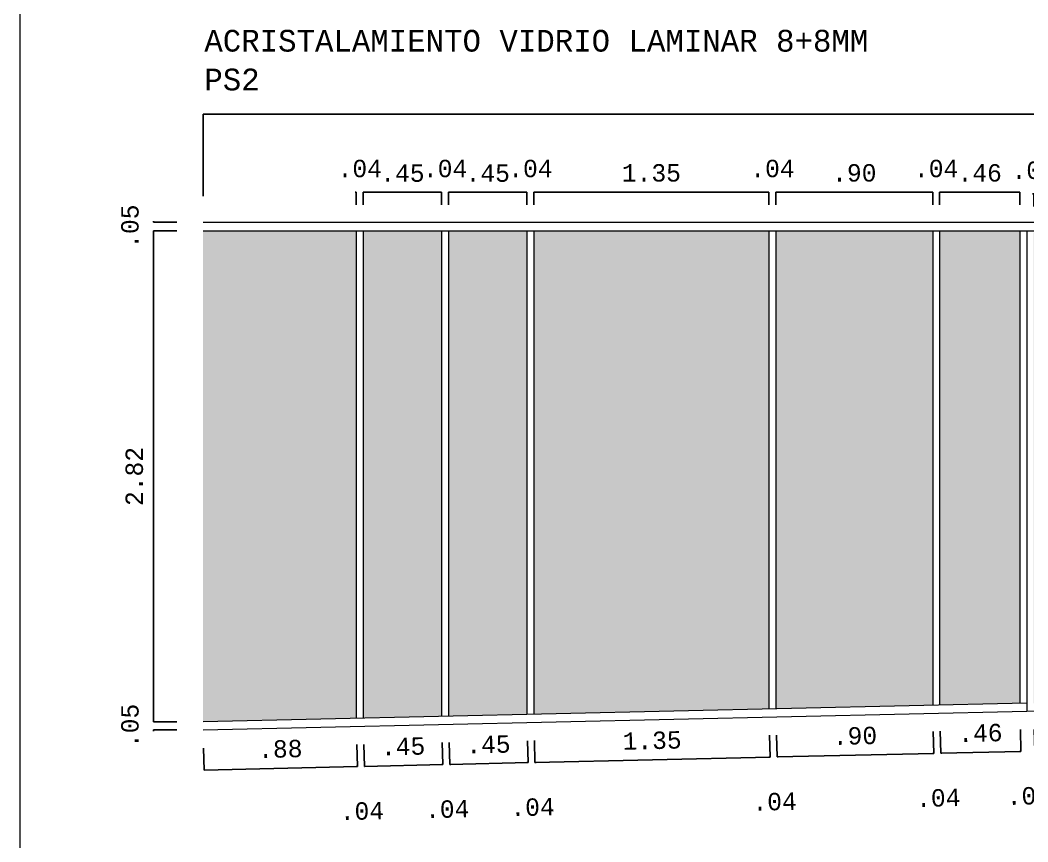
# Model space of a CAD drawing. Header units: millimetres. Extents: x 3472 to 4311, y 0 to 1645.
# Drawn here: x 3803.37 to 3809.15, y 1197.67 to 1202.39 of the extents above; entities that cross this region are included whole.
import ezdxf

# ---------------------------------------------------------------- set-up
doc = ezdxf.new("R2010")
doc.units = ezdxf.units.MM
doc.header["$LTSCALE"] = 0.1
doc.header["$PDMODE"] = 35
doc.linetypes.add('CONTINUA', pattern=[0])
doc.layers.get('0').update_dxf_attribs({"lineweight": 9})
doc.layers.get('DEFPOINTS').update_dxf_attribs({"lineweight": 9})
doc.layers.add('A_cotas', color=7, linetype='Continuous', lineweight=9)
doc.layers.add('Leyenda', color=7, linetype='Continuous', lineweight=9)
doc.layers.add('COTAS-EXT', color=7, linetype='CONTINUA', lineweight=9, true_color=0x2e2e2e)
doc.layers.add('GRIS CARPINTERIAS', color=7, linetype='CONTINUA', lineweight=9, true_color=0x2e2e2e)
doc.styles.add('FUTURA', font='LUCON.TTF')
doc.styles.get("Standard").update_dxf_attribs({"font": 'LUCON.TTF'})
doc.dimstyles.new('ESCALA-100-INT', dxfattribs={"dimtxt": 0.15, "dimasz": 0.012, "dimexe": 0, "dimexo": 0, "dimgap": 0.05, "dimtad": 1, "dimzin": 4, "dimdsep": 46, "dimtxsty": 'Standard', "dimblk1": '1', "dimblk2": '1', "dimsah": 1, "dimcen": 0, "dimse1": 1, "dimse2": 1, "dimclrd": 256, "dimclrt": 7, "dimadec": 0, "dimazin": 0, "dimtfac": 1, "dimtofl": 0, "dimtmove": 2, "dimatfit": 3, "dimldrblk": '1', "dimfxl": 1, "dimtolj": 1, "dimtzin": 0, "dimarcsym": 0})

# ---------------------------------------------------------------- blocks, each defined once
blk = doc.blocks.new('*D117')
at = {"layer": 'COTAS-EXT', "lineweight": -2}
for p, q in [((3805.2961, 1201.3969), (3805.2891, 1201.3969)), ((3805.2961, 1201.3242), (3805.2961, 1201.3969)), ((3805.3361, 1201.3242), (3805.3361, 1201.3969)), ((3805.3361, 1201.3969), (3805.3431, 1201.3969))]:
    blk.add_line(p, q, dxfattribs=at)
at = {"layer": 'DEFPOINTS', "color": 0}
for p in [(3805.3361, 1201.3969), (3805.2961, 1201.1742), (3805.3361, 1201.1742)]:
    blk.add_point(p, dxfattribs=at)
at = {"layer": 'COTAS-EXT', "color": 250, "insert": (3805.3161, 1201.5324), "char_height": 0.1, "attachment_point": 5}
blk.add_mtext('\\A1;.04', dxfattribs=at)
blk = doc.blocks.new('1')
at = {"layer": 'A_cotas'}
blk.add_line((0, 0), (-0.01, 0), dxfattribs=at)
at = {"layer": 'A_cotas', "linetype": 'Continuous', "const_width": 2.44}
blk.add_lwpolyline([(0, -6.11), (0, 6.11)], dxfattribs=at)
blk = doc.blocks.new('_NONE')
at = {"color": 0, "linetype": 'ByBlock'}
blk.add_circle((0, 0), 0.25, dxfattribs=at)
blk = doc.blocks.new('*D118')
at = {"layer": 'COTAS-EXT', "lineweight": -2}
for p, q in [((3805.3361, 1201.3242), (3805.3361, 1201.3969)), ((3805.3361, 1201.3969), (3805.7861, 1201.3969)), ((3805.7861, 1201.3242), (3805.7861, 1201.3969))]:
    blk.add_line(p, q, dxfattribs=at)
at = {"layer": 'DEFPOINTS', "color": 0}
for p in [(3805.7861, 1201.3969), (3805.3361, 1201.1742), (3805.7861, 1201.1742)]:
    blk.add_point(p, dxfattribs=at)
at = {"layer": 'COTAS-EXT', "color": 250, "insert": (3805.5611, 1201.506), "char_height": 0.1, "attachment_point": 5}
blk.add_mtext('\\A1;.45', dxfattribs=at)
blk = doc.blocks.new('*D119')
at = {"layer": 'COTAS-EXT', "lineweight": -2}
for p, q in [((3805.7861, 1201.3969), (3805.7791, 1201.3969)), ((3805.7861, 1201.3242), (3805.7861, 1201.3969)), ((3805.8261, 1201.3242), (3805.8261, 1201.3969)), ((3805.8261, 1201.3969), (3805.8331, 1201.3969))]:
    blk.add_line(p, q, dxfattribs=at)
at = {"layer": 'DEFPOINTS', "color": 0}
for p in [(3805.8261, 1201.3969), (3805.7861, 1201.1742), (3805.8261, 1201.1742)]:
    blk.add_point(p, dxfattribs=at)
at = {"layer": 'COTAS-EXT', "color": 250, "insert": (3805.8061, 1201.5324), "char_height": 0.1, "attachment_point": 5}
blk.add_mtext('\\A1;.04', dxfattribs=at)
blk = doc.blocks.new('*D120')
at = {"layer": 'COTAS-EXT', "lineweight": -2}
for p, q in [((3805.8261, 1201.3242), (3805.8261, 1201.3969)), ((3805.8261, 1201.3969), (3806.2761, 1201.3969)), ((3806.2761, 1201.3242), (3806.2761, 1201.3969))]:
    blk.add_line(p, q, dxfattribs=at)
at = {"layer": 'DEFPOINTS', "color": 0}
for p in [(3806.2761, 1201.3969), (3805.8261, 1201.1742), (3806.2761, 1201.1742)]:
    blk.add_point(p, dxfattribs=at)
at = {"layer": 'COTAS-EXT', "color": 250, "insert": (3806.0511, 1201.506), "char_height": 0.1, "attachment_point": 5}
blk.add_mtext('\\A1;.45', dxfattribs=at)
blk = doc.blocks.new('*D121')
at = {"layer": 'COTAS-EXT', "lineweight": -2}
for p, q in [((3806.2761, 1201.3969), (3806.2691, 1201.3969)), ((3806.2761, 1201.3242), (3806.2761, 1201.3969)), ((3806.3161, 1201.3242), (3806.3161, 1201.3969)), ((3806.3161, 1201.3969), (3806.3231, 1201.3969))]:
    blk.add_line(p, q, dxfattribs=at)
at = {"layer": 'DEFPOINTS', "color": 0}
for p in [(3806.3161, 1201.3969), (3806.2761, 1201.1742), (3806.3161, 1201.1742)]:
    blk.add_point(p, dxfattribs=at)
at = {"layer": 'COTAS-EXT', "color": 250, "insert": (3806.2961, 1201.5324), "char_height": 0.1, "attachment_point": 5}
blk.add_mtext('\\A1;.04', dxfattribs=at)
blk = doc.blocks.new('*D122')
at = {"layer": 'COTAS-EXT', "lineweight": -2}
for p, q in [((3806.3161, 1201.3242), (3806.3161, 1201.3969)), ((3806.3161, 1201.3969), (3807.6661, 1201.3969)), ((3807.6661, 1201.3242), (3807.6661, 1201.3969))]:
    blk.add_line(p, q, dxfattribs=at)
at = {"layer": 'DEFPOINTS', "color": 0}
for p in [(3807.6661, 1201.3969), (3806.3161, 1201.1742), (3807.6661, 1201.1742)]:
    blk.add_point(p, dxfattribs=at)
at = {"layer": 'COTAS-EXT', "color": 250, "insert": (3806.9911, 1201.5074), "char_height": 0.1, "attachment_point": 5}
blk.add_mtext('\\A1;1.35', dxfattribs=at)
blk = doc.blocks.new('*D123')
at = {"layer": 'COTAS-EXT', "lineweight": -2}
for p, q in [((3807.6661, 1201.3969), (3807.6591, 1201.3969)), ((3807.6661, 1201.3242), (3807.6661, 1201.3969)), ((3807.7061, 1201.3242), (3807.7061, 1201.3969)), ((3807.7061, 1201.3969), (3807.7131, 1201.3969))]:
    blk.add_line(p, q, dxfattribs=at)
at = {"layer": 'DEFPOINTS', "color": 0}
for p in [(3807.7061, 1201.3969), (3807.6661, 1201.1742), (3807.7061, 1201.1742)]:
    blk.add_point(p, dxfattribs=at)
at = {"layer": 'COTAS-EXT', "color": 250, "insert": (3807.6861, 1201.5324), "char_height": 0.1, "attachment_point": 5}
blk.add_mtext('\\A1;.04', dxfattribs=at)
blk = doc.blocks.new('*D124')
at = {"layer": 'COTAS-EXT', "lineweight": -2}
for p, q in [((3807.7061, 1201.3242), (3807.7061, 1201.3969)), ((3807.7061, 1201.3969), (3808.6061, 1201.3969)), ((3808.6061, 1201.3242), (3808.6061, 1201.3969))]:
    blk.add_line(p, q, dxfattribs=at)
at = {"layer": 'DEFPOINTS', "color": 0}
for p in [(3808.6061, 1201.3969), (3807.7061, 1201.1742), (3808.6061, 1201.1742)]:
    blk.add_point(p, dxfattribs=at)
at = {"layer": 'COTAS-EXT', "color": 250, "insert": (3808.1561, 1201.5074), "char_height": 0.1, "attachment_point": 5}
blk.add_mtext('\\A1;.90', dxfattribs=at)
blk = doc.blocks.new('*D125')
at = {"layer": 'COTAS-EXT', "lineweight": -2}
for p, q in [((3808.6061, 1201.3969), (3808.5991, 1201.3969)), ((3808.6061, 1201.3242), (3808.6061, 1201.3969)), ((3808.6461, 1201.3242), (3808.6461, 1201.3969)), ((3808.6461, 1201.3969), (3808.6531, 1201.3969))]:
    blk.add_line(p, q, dxfattribs=at)
at = {"layer": 'DEFPOINTS', "color": 0}
for p in [(3808.6461, 1201.3969), (3808.6061, 1201.1742), (3808.6461, 1201.1742)]:
    blk.add_point(p, dxfattribs=at)
at = {"layer": 'COTAS-EXT', "color": 250, "insert": (3808.6261, 1201.5324), "char_height": 0.1, "attachment_point": 5}
blk.add_mtext('\\A1;.04', dxfattribs=at)
blk = doc.blocks.new('*D126')
at = {"layer": 'COTAS-EXT', "lineweight": -2}
for p, q in [((3808.6461, 1201.3242), (3808.6461, 1201.3969)), ((3808.6461, 1201.3969), (3809.1063, 1201.3969)), ((3809.1063, 1201.3242), (3809.1063, 1201.3969))]:
    blk.add_line(p, q, dxfattribs=at)
at = {"layer": 'DEFPOINTS', "color": 0}
for p in [(3809.1063, 1201.3969), (3808.6461, 1201.1742), (3809.1063, 1201.1742)]:
    blk.add_point(p, dxfattribs=at)
at = {"layer": 'COTAS-EXT', "color": 250, "insert": (3808.8762, 1201.5074), "char_height": 0.1, "attachment_point": 5}
blk.add_mtext('\\A1;.46', dxfattribs=at)
blk = doc.blocks.new('*D127')
at = {"layer": 'COTAS-EXT', "lineweight": -2}
for p, q in [((3809.1863, 1201.3869), (3809.1793, 1201.3869)), ((3809.1863, 1201.3142), (3809.1863, 1201.3869)), ((3809.1863, 1201.3142), (3809.1863, 1201.3869)), ((3809.1863, 1201.3869), (3809.1933, 1201.3869))]:
    blk.add_line(p, q, dxfattribs=at)
at = {"layer": 'DEFPOINTS', "color": 0}
for p in [(3809.1863, 1201.3869), (3809.1863, 1201.1642), (3809.1863, 1201.1642)]:
    blk.add_point(p, dxfattribs=at)
at = {"layer": 'COTAS-EXT', "color": 250, "insert": (3809.1863, 1201.5224), "char_height": 0.1, "attachment_point": 5}
blk.add_mtext('\\A1;.00', dxfattribs=at)
blk = doc.blocks.new('*D162')
at = {"layer": 'COTAS-EXT', "lineweight": -2}
for p, q in [((3804.4161, 1201.3742), (3804.4161, 1201.8458)), ((3804.4161, 1201.8458), (3822.8481, 1201.8458)), ((3822.8481, 1201.3742), (3822.8481, 1201.8458))]:
    blk.add_line(p, q, dxfattribs=at)
at = {"layer": 'DEFPOINTS', "color": 0}
for p in [(3822.8481, 1201.8458), (3804.4161, 1201.2242), (3822.8481, 1201.2242)]:
    blk.add_point(p, dxfattribs=at)
at = {"layer": 'COTAS-EXT', "color": 250, "insert": (3813.6321, 1201.717), "char_height": 0.1, "attachment_point": 5}
blk.add_mtext('\\A1;18.43', dxfattribs=at)
blk = doc.blocks.new('*D166')
at = {"layer": 'COTAS-EXT', "lineweight": -2}
for p, q in [((3804.1323, 1201.2242), (3804.1323, 1201.2312)), ((3804.2661, 1201.2242), (3804.1323, 1201.2242)), ((3804.2661, 1201.1742), (3804.1323, 1201.1742)), ((3804.1323, 1201.1742), (3804.1323, 1201.1672))]:
    blk.add_line(p, q, dxfattribs=at)
at = {"layer": 'DEFPOINTS', "color": 0}
for p in [(3804.4161, 1201.2242), (3804.1323, 1201.1742), (3804.4161, 1201.1742)]:
    blk.add_point(p, dxfattribs=at)
at = {"layer": 'COTAS-EXT', "color": 250, "insert": (3803.9968, 1201.1992), "char_height": 0.1, "attachment_point": 5, "rotation": 90}
blk.add_mtext('\\A1;.05', dxfattribs=at)
blk = doc.blocks.new('*D167')
at = {"layer": 'COTAS-EXT', "lineweight": -2}
for p, q in [((3804.2661, 1201.1742), (3804.1323, 1201.1742)), ((3804.1323, 1201.1742), (3804.1323, 1198.3542)), ((3804.2661, 1198.3542), (3804.1323, 1198.3542))]:
    blk.add_line(p, q, dxfattribs=at)
at = {"layer": 'DEFPOINTS', "color": 0}
for p in [(3804.4161, 1201.1742), (3804.1323, 1198.3542), (3804.4161, 1198.3542)]:
    blk.add_point(p, dxfattribs=at)
at = {"layer": 'COTAS-EXT', "color": 250, "insert": (3804.0218, 1199.7642), "char_height": 0.1, "attachment_point": 5, "rotation": 90}
blk.add_mtext('\\A1;2.82', dxfattribs=at)
blk = doc.blocks.new('*D168')
at = {"layer": 'COTAS-EXT', "lineweight": -2}
for p, q in [((3804.1323, 1198.3542), (3804.1323, 1198.3612)), ((3804.2661, 1198.3542), (3804.1323, 1198.3542)), ((3804.2661, 1198.3086), (3804.1323, 1198.3086)), ((3804.1323, 1198.3086), (3804.1323, 1198.3016))]:
    blk.add_line(p, q, dxfattribs=at)
at = {"layer": 'DEFPOINTS', "color": 0}
for p in [(3804.4161, 1198.3542), (3804.1323, 1198.3086), (3804.4161, 1198.3086)]:
    blk.add_point(p, dxfattribs=at)
at = {"layer": 'COTAS-EXT', "color": 250, "insert": (3803.9968, 1198.3314), "char_height": 0.1, "attachment_point": 5, "rotation": 90}
blk.add_mtext('\\A1;.05', dxfattribs=at)
blk = doc.blocks.new('*D169')
at = {"layer": 'COTAS-EXT', "lineweight": -2}
for p, q in [((3804.4195, 1198.2042), (3804.4224, 1198.0782)), ((3805.2995, 1198.2243), (3805.3024, 1198.0983)), ((3804.4224, 1198.0782), (3805.3024, 1198.0983))]:
    blk.add_line(p, q, dxfattribs=at)
at = {"layer": 'DEFPOINTS', "color": 0}
for p in [(3804.4161, 1198.3542), (3805.2961, 1198.3742), (3805.3024, 1198.0983)]:
    blk.add_point(p, dxfattribs=at)
at = {"layer": 'COTAS-EXT', "color": 250, "insert": (3804.8599, 1198.1988), "char_height": 0.1, "attachment_point": 5, "rotation": 1.30538}
blk.add_mtext('\\A1;.88', dxfattribs=at)
blk = doc.blocks.new('*D170')
at = {"layer": 'COTAS-EXT', "lineweight": -2}
for p, q in [((3805.2995, 1198.2243), (3805.3024, 1198.0983)), ((3805.3395, 1198.2252), (3805.3424, 1198.0992)), ((3805.3024, 1198.0983), (3805.2954, 1198.0981)), ((3805.3424, 1198.0992), (3805.3494, 1198.0994))]:
    blk.add_line(p, q, dxfattribs=at)
at = {"layer": 'DEFPOINTS', "color": 0}
for p in [(3805.2961, 1198.3742), (3805.3361, 1198.3751), (3805.3424, 1198.0992)]:
    blk.add_point(p, dxfattribs=at)
at = {"layer": 'COTAS-EXT', "color": 250, "insert": (3805.3282, 1197.8421), "char_height": 0.1, "attachment_point": 5, "rotation": 1.30538}
blk.add_mtext('\\A1;.04', dxfattribs=at)
blk = doc.blocks.new('*D171')
at = {"layer": 'COTAS-EXT', "lineweight": -2}
for p, q in [((3805.7895, 1198.2354), (3805.7924, 1198.1095)), ((3805.3395, 1198.2252), (3805.3424, 1198.0992)), ((3805.3424, 1198.0992), (3805.7924, 1198.1095))]:
    blk.add_line(p, q, dxfattribs=at)
at = {"layer": 'DEFPOINTS', "color": 0}
for p in [(3805.3361, 1198.3751), (3805.7861, 1198.3854), (3805.7924, 1198.1095)]:
    blk.add_point(p, dxfattribs=at)
at = {"layer": 'COTAS-EXT', "color": 250, "insert": (3805.5649, 1198.2134), "char_height": 0.1, "attachment_point": 5, "rotation": 1.30538}
blk.add_mtext('\\A1;.45', dxfattribs=at)
blk = doc.blocks.new('*D172')
at = {"layer": 'COTAS-EXT', "lineweight": -2}
for p, q in [((3805.7895, 1198.2354), (3805.7924, 1198.1095)), ((3805.8295, 1198.2363), (3805.8324, 1198.1104)), ((3805.7924, 1198.1095), (3805.7854, 1198.1093)), ((3805.8324, 1198.1104), (3805.8394, 1198.1105))]:
    blk.add_line(p, q, dxfattribs=at)
at = {"layer": 'DEFPOINTS', "color": 0}
for p in [(3805.7861, 1198.3854), (3805.8261, 1198.3863), (3805.8324, 1198.1104)]:
    blk.add_point(p, dxfattribs=at)
at = {"layer": 'COTAS-EXT', "color": 250, "insert": (3805.8182, 1197.8533), "char_height": 0.1, "attachment_point": 5, "rotation": 1.30538}
blk.add_mtext('\\A1;.04', dxfattribs=at)
blk = doc.blocks.new('*D173')
at = {"layer": 'COTAS-EXT', "lineweight": -2}
for p, q in [((3805.8295, 1198.2363), (3805.8324, 1198.1104)), ((3806.2795, 1198.2466), (3806.2824, 1198.1206)), ((3805.8324, 1198.1104), (3806.2824, 1198.1206))]:
    blk.add_line(p, q, dxfattribs=at)
at = {"layer": 'DEFPOINTS', "color": 0}
for p in [(3805.8261, 1198.3863), (3806.2761, 1198.3966), (3806.2824, 1198.1206)]:
    blk.add_point(p, dxfattribs=at)
at = {"layer": 'COTAS-EXT', "color": 250, "insert": (3806.0549, 1198.2246), "char_height": 0.1, "attachment_point": 5, "rotation": 1.30538}
blk.add_mtext('\\A1;.45', dxfattribs=at)
blk = doc.blocks.new('*D174')
at = {"layer": 'COTAS-EXT', "lineweight": -2}
for p, q in [((3806.2795, 1198.2466), (3806.2824, 1198.1206)), ((3806.3195, 1198.2475), (3806.3224, 1198.1215)), ((3806.2824, 1198.1206), (3806.2754, 1198.1205)), ((3806.3224, 1198.1215), (3806.3294, 1198.1217))]:
    blk.add_line(p, q, dxfattribs=at)
at = {"layer": 'DEFPOINTS', "color": 0}
for p in [(3806.2761, 1198.3966), (3806.3161, 1198.3975), (3806.3224, 1198.1215)]:
    blk.add_point(p, dxfattribs=at)
at = {"layer": 'COTAS-EXT', "color": 250, "insert": (3806.3082, 1197.8645), "char_height": 0.1, "attachment_point": 5, "rotation": 1.30538}
blk.add_mtext('\\A1;.04', dxfattribs=at)
blk = doc.blocks.new('*D175')
at = {"layer": 'COTAS-EXT', "lineweight": -2}
for p, q in [((3806.3195, 1198.2475), (3806.3224, 1198.1215)), ((3807.6695, 1198.2783), (3807.6724, 1198.1523)), ((3806.3224, 1198.1215), (3807.6724, 1198.1523))]:
    blk.add_line(p, q, dxfattribs=at)
at = {"layer": 'DEFPOINTS', "color": 0}
for p in [(3807.6661, 1198.4282), (3806.3161, 1198.3975), (3807.6724, 1198.1523)]:
    blk.add_point(p, dxfattribs=at)
at = {"layer": 'COTAS-EXT', "color": 250, "insert": (3806.9949, 1198.2475), "char_height": 0.1, "attachment_point": 5, "rotation": 1.30538}
blk.add_mtext('\\A1;1.35', dxfattribs=at)
blk = doc.blocks.new('*D176')
at = {"layer": 'COTAS-EXT', "lineweight": -2}
for p, q in [((3807.6695, 1198.2783), (3807.6724, 1198.1523)), ((3807.7095, 1198.2792), (3807.7124, 1198.1532)), ((3807.6724, 1198.1523), (3807.6654, 1198.1521)), ((3807.7124, 1198.1532), (3807.7194, 1198.1534))]:
    blk.add_line(p, q, dxfattribs=at)
at = {"layer": 'DEFPOINTS', "color": 0}
for p in [(3807.6661, 1198.4282), (3807.7061, 1198.4291), (3807.7124, 1198.1532)]:
    blk.add_point(p, dxfattribs=at)
at = {"layer": 'COTAS-EXT', "color": 250, "insert": (3807.6982, 1197.8961), "char_height": 0.1, "attachment_point": 5, "rotation": 1.30538}
blk.add_mtext('\\A1;.04', dxfattribs=at)
blk = doc.blocks.new('*D177')
at = {"layer": 'COTAS-EXT', "lineweight": -2}
for p, q in [((3808.6095, 1198.2997), (3808.6124, 1198.1737)), ((3807.7095, 1198.2792), (3807.7124, 1198.1532)), ((3807.7124, 1198.1532), (3808.6124, 1198.1737))]:
    blk.add_line(p, q, dxfattribs=at)
at = {"layer": 'DEFPOINTS', "color": 0}
for p in [(3807.7061, 1198.4291), (3808.6061, 1198.4496), (3808.6124, 1198.1737)]:
    blk.add_point(p, dxfattribs=at)
at = {"layer": 'COTAS-EXT', "color": 250, "insert": (3808.1599, 1198.274), "char_height": 0.1, "attachment_point": 5, "rotation": 1.30538}
blk.add_mtext('\\A1;.90', dxfattribs=at)
blk = doc.blocks.new('*D178')
at = {"layer": 'COTAS-EXT', "lineweight": -2}
for p, q in [((3808.6095, 1198.2997), (3808.6124, 1198.1737)), ((3808.6495, 1198.3006), (3808.6524, 1198.1746)), ((3808.6124, 1198.1737), (3808.6054, 1198.1736)), ((3808.6524, 1198.1746), (3808.6594, 1198.1748))]:
    blk.add_line(p, q, dxfattribs=at)
at = {"layer": 'DEFPOINTS', "color": 0}
for p in [(3808.6061, 1198.4496), (3808.6461, 1198.4506), (3808.6524, 1198.1746)]:
    blk.add_point(p, dxfattribs=at)
at = {"layer": 'COTAS-EXT', "color": 250, "insert": (3808.6382, 1197.9176), "char_height": 0.1, "attachment_point": 5, "rotation": 1.30538}
blk.add_mtext('\\A1;.04', dxfattribs=at)
blk = doc.blocks.new('*D179')
at = {"layer": 'COTAS-EXT', "lineweight": -2}
for p, q in [((3808.6495, 1198.3006), (3808.6524, 1198.1746)), ((3809.1097, 1198.3111), (3809.1126, 1198.1851)), ((3808.6524, 1198.1746), (3809.1126, 1198.1851))]:
    blk.add_line(p, q, dxfattribs=at)
at = {"layer": 'DEFPOINTS', "color": 0}
for p in [(3808.6461, 1198.4506), (3809.1063, 1198.461), (3809.1126, 1198.1851)]:
    blk.add_point(p, dxfattribs=at)
at = {"layer": 'COTAS-EXT', "color": 250, "insert": (3808.88, 1198.2904), "char_height": 0.1, "attachment_point": 5, "rotation": 1.30538}
blk.add_mtext('\\A1;.46', dxfattribs=at)
blk = doc.blocks.new('*D180')
at = {"layer": 'COTAS-EXT', "lineweight": -2}
for p, q in [((3809.1097, 1198.3111), (3809.1126, 1198.1851)), ((3809.1897, 1198.3105), (3809.1925, 1198.1869)), ((3809.1126, 1198.1851), (3809.1056, 1198.185)), ((3809.1925, 1198.1869), (3809.1995, 1198.1871))]:
    blk.add_line(p, q, dxfattribs=at)
at = {"layer": 'DEFPOINTS', "color": 0}
for p in [(3809.1063, 1198.461), (3809.1863, 1198.4605), (3809.1925, 1198.1869)]:
    blk.add_point(p, dxfattribs=at)
at = {"layer": 'COTAS-EXT', "color": 250, "insert": (3809.1584, 1197.9294), "char_height": 0.1, "attachment_point": 5, "rotation": 1.30538}
blk.add_mtext('\\A1;.08', dxfattribs=at)

msp = doc.modelspace()

# ---------------------------------------------------------------- hatches: boundary and pattern name
at = {"layer": 'COTAS-EXT'}
h = msp.add_hatch(dxfattribs=at)
h.set_pattern_fill('DOTS', color=256, scale=0.01, angle=90, style=0)
h.set_pattern_definition([(90, (3804.416095, 1198.354172), (-0.015875, 0.0079375), [0, -0.015875])])
h.paths.add_polyline_path([(3805.2961, 1201.1742), (3804.4161, 1201.1742), (3804.4161, 1198.3542), (3805.2961, 1198.3742)])
h.paths.add_polyline_path([(3805.7861, 1201.1742), (3805.3361, 1201.1742), (3805.3361, 1198.3751), (3805.7861, 1198.3854)])
h.paths.add_polyline_path([(3806.2761, 1201.1742), (3805.8261, 1201.1742), (3805.8261, 1198.3863), (3806.2761, 1198.3966)])
h.paths.add_polyline_path([(3807.6661, 1201.1742), (3806.3161, 1201.1742), (3806.3161, 1198.3975), (3807.6661, 1198.4282)])
h.paths.add_polyline_path([(3808.6061, 1201.1742), (3807.7061, 1201.1742), (3807.7061, 1198.4291), (3808.6061, 1198.4496)])
h.paths.add_polyline_path([(3809.1063, 1201.1742), (3808.6461, 1201.1742), (3808.6461, 1198.4506), (3809.1063, 1198.461)])
h.paths.add_polyline_path([(3810.0814, 1201.1642), (3809.3363, 1201.1642), (3809.3363, 1201.1242), (3809.2363, 1201.1242), (3809.2363, 1201.1642), (3809.1863, 1201.1642), (3809.1863, 1198.4605), (3809.2363, 1198.4605), (3809.2363, 1198.5005), (3809.3363, 1198.5005), (3809.3363, 1198.4605), (3810.0814, 1198.4605)])
h.paths.add_polyline_path([(3810.9863, 1201.1642), (3810.9365, 1201.1642), (3810.9365, 1201.1242), (3810.8365, 1201.1242), (3810.8365, 1201.1642), (3810.0914, 1201.1642), (3810.0914, 1198.4605), (3810.8365, 1198.4605), (3810.8365, 1198.5005), (3810.9365, 1198.5005), (3810.9365, 1198.4605), (3810.9863, 1198.4605)])
h.paths.add_polyline_path([(3811.5163, 1201.1742), (3811.0663, 1201.1742), (3811.0663, 1198.5057), (3811.5163, 1198.516)])
h.paths.add_polyline_path([(3812.8161, 1201.1742), (3811.5563, 1201.1742), (3811.5563, 1198.5169), (3812.8161, 1198.5456)])
h.paths.add_polyline_path([(3813.7561, 1201.1742), (3812.8561, 1201.1742), (3812.8561, 1198.5465), (3813.7561, 1198.567)])
h.paths.add_polyline_path([(3814.2461, 1201.1742), (3813.7961, 1201.1742), (3813.7961, 1198.5679), (3814.2461, 1198.5782)])
h.paths.add_polyline_path([(3815.6361, 1201.1742), (3814.2861, 1201.1742), (3814.2861, 1198.5791), (3815.6361, 1198.6098)])
h.paths.add_polyline_path([(3816.1261, 1201.1742), (3815.6761, 1201.1742), (3815.6761, 1198.6108), (3816.1261, 1198.621)])
h.paths.add_polyline_path([(3817.0661, 1201.1742), (3816.1661, 1201.1742), (3816.1661, 1198.6219), (3817.0661, 1198.6424)])
h.paths.add_polyline_path([(3817.5561, 1201.1742), (3817.1061, 1201.1742), (3817.1061, 1198.6433), (3817.5561, 1198.6536)])
h.paths.add_polyline_path([(3818.0461, 1201.1742), (3817.5961, 1201.1742), (3817.5961, 1198.6545), (3818.0461, 1198.6648)])
h.paths.add_polyline_path([(3818.9861, 1201.1742), (3818.0861, 1201.1742), (3818.0861, 1198.6657), (3818.9861, 1198.6862)])
h.paths.add_polyline_path([(3819.4761, 1201.1742), (3819.0261, 1201.1742), (3819.0261, 1198.6871), (3819.4761, 1198.6973)])
h.paths.add_polyline_path([(3820.8661, 1201.1742), (3819.5161, 1201.1742), (3819.5161, 1198.6983), (3820.8661, 1198.729)])
h.paths.add_polyline_path([(3821.8061, 1201.1742), (3820.9061, 1201.1742), (3820.9061, 1198.7299), (3821.8061, 1198.7504)])
h.paths.add_polyline_path([(3822.2961, 1201.1742), (3821.8461, 1201.1742), (3821.8461, 1198.7514), (3822.2961, 1198.7616)])
h.paths.add_polyline_path([(3822.7861, 1201.1742), (3822.3361, 1201.1742), (3822.3361, 1198.7625), (3822.7861, 1198.7728)])

# ---------------------------------------------------------------- linework, layer by layer
for p, q in [((3804.4161, 1201.2242), (3809.1463, 1201.2242)), ((3809.1463, 1201.2242), (3811.0263, 1201.2242)), ((3804.4161, 1201.1742), (3809.1463, 1201.1742)), ((3809.1463, 1201.1742), (3811.0263, 1201.1742)), ((3809.1463, 1198.462), (3804.4161, 1198.3542)), ((3804.4161, 1198.3086), (3809.1463, 1198.4153)), ((3809.1463, 1198.462), (3809.1463, 1198.4153, 0))]:
    msp.add_line(p, q)
msp.add_lwpolyline([(3803.3658, 1207.3133), (3843.1688, 1207.3133), (3843.1688, 1188.4046), (3803.3658, 1188.4046)], close=True, dxfattribs=at)
at = {"layer": 'GRIS CARPINTERIAS'}
for p, q in [((3805.2961, 1201.1742), (3805.2961, 1198.3742)), ((3805.3361, 1201.1742), (3805.3361, 1198.3751)), ((3805.7861, 1201.1742), (3805.7861, 1198.3854)), ((3805.8261, 1201.1742), (3805.8261, 1198.3863)), ((3806.2761, 1201.1742), (3806.2761, 1198.3966)), ((3806.3161, 1201.1742), (3806.3161, 1198.3975)), ((3807.6661, 1201.1742), (3807.6661, 1198.4282)), ((3807.7061, 1201.1742), (3807.7061, 1198.4291)), ((3808.6061, 1201.1742), (3808.6061, 1198.4496)), ((3808.6461, 1201.1742), (3808.6461, 1198.4506)), ((3809.1063, 1201.1742), (3809.1063, 1198.461)), ((3809.1463, 1201.1742), (3809.1463, 1198.462)), ((3809.1463, 1198.4153), (3811.0262, 1198.4577))]:
    msp.add_line(p, q, dxfattribs=at)

# ---------------------------------------------------------------- texts
at = {"layer": 'Leyenda', "style": 'FUTURA'}
msp.add_text('ACRISTALAMIENTO VIDRIO LAMINAR 8+8MM', height=0.125, rotation=360, dxfattribs=at).set_placement((3804.4236, 1202.2045))
msp.add_text('PS2', height=0.125, dxfattribs=at).set_placement((3804.4236, 1201.9817))

# ---------------------------------------------------------------- dimensions: what is measured, and where the dimension line sits
at = {"layer": 'COTAS-EXT'}
dim = msp.add_linear_dim(base=(3822.8481, 1201.8458), p1=(3804.4161, 1201.2242), p2=(3822.8481, 1201.2242), dimstyle='ESCALA-100-INT', override={"dimtxt": 0.1, "dimasz": 0.007, "dimexo": 0.15, "dimblk": 'NONE', "dimsah": 0, "dimse1": 0, "dimse2": 0, "dimclre": 256, "dimclrt": 250, "dimfxl": 0.5, "dimfxlon": 1}, dxfattribs=at)
dim.commit()
dim.dimension.update_dxf_attribs({"geometry": '*D162', "text_midpoint": (3813.6321, 1201.717), "dimtype": 160})
for base, p1, p2, picture, middle in [((3805.3361, 1201.3969), (3805.2961, 1201.1742), (3805.3361, 1201.1742), '*D117', (3805.3161, 1201.5324)), ((3805.8261, 1201.3969), (3805.7861, 1201.1742), (3805.8261, 1201.1742), '*D119', (3805.8061, 1201.5324)), ((3806.3161, 1201.3969), (3806.2761, 1201.1742), (3806.3161, 1201.1742), '*D121', (3806.2961, 1201.5324)), ((3807.7061, 1201.3969), (3807.6661, 1201.1742), (3807.7061, 1201.1742), '*D123', (3807.6861, 1201.5324)), ((3808.6461, 1201.3969), (3808.6061, 1201.1742), (3808.6461, 1201.1742), '*D125', (3808.6261, 1201.5324)), ((3805.7861, 1201.3969), (3805.3361, 1201.1742), (3805.7861, 1201.1742), '*D118', (3805.5611, 1201.506)), ((3806.2761, 1201.3969), (3805.8261, 1201.1742), (3806.2761, 1201.1742), '*D120', (3806.0511, 1201.506)), ((3807.6661, 1201.3969), (3806.3161, 1201.1742), (3807.6661, 1201.1742), '*D122', (3806.9911, 1201.5074)), ((3808.6061, 1201.3969), (3807.7061, 1201.1742), (3808.6061, 1201.1742), '*D124', (3808.1561, 1201.5074)), ((3809.1063, 1201.3969), (3808.6461, 1201.1742), (3809.1063, 1201.1742), '*D126', (3808.8762, 1201.5074)), ((3809.1862749351, 1201.3868843557), (3809.1862749351, 1201.1641707478), (3809.1862749351, 1201.1641707478), '*D127', (3809.1862749351, 1201.5224455404))]:
    dim = msp.add_linear_dim(base=base, p1=p1, p2=p2, dimstyle='ESCALA-100-INT', override={"dimtxt": 0.1, "dimasz": 0.007, "dimexo": 0.15, "dimblk": 'NONE', "dimsah": 0, "dimse1": 0, "dimse2": 0, "dimclre": 256, "dimclrt": 250, "dimfxl": 0.5, "dimfxlon": 1}, dxfattribs=at)
    dim.commit()
    dim.dimension.update_dxf_attribs({"geometry": picture, "text_midpoint": middle})
for base, p1, p2, angle, picture, middle in [((3804.1323, 1201.1742), (3804.4161, 1201.2242), (3804.4161, 1201.1742), 90, '*D166', (3803.9968, 1201.1992)), ((3804.1323, 1198.3542), (3804.4161, 1201.1742), (3804.4161, 1198.3542), 90, '*D167', (3804.0218, 1199.7642)), ((3804.1323, 1198.3086), (3804.4161, 1198.3542), (3804.4161, 1198.3086), 90, '*D168', (3803.9968, 1198.3314)), ((3807.6724, 1198.1523), (3806.3161, 1198.3975), (3807.6661, 1198.4282), 181.30538, '*D175', (3806.9949, 1198.2475)), ((3807.7124, 1198.1532), (3807.6661, 1198.4282), (3807.7061, 1198.4291), 181.30538, '*D176', (3807.6982, 1197.8961)), ((3808.6124, 1198.1737), (3807.7061, 1198.4291), (3808.6061, 1198.4496), 181.30538, '*D177', (3808.1599, 1198.274)), ((3808.6524, 1198.1746), (3808.6061, 1198.4496), (3808.6461, 1198.4506), 181.30538, '*D178', (3808.6382, 1197.9176)), ((3809.1126, 1198.1851), (3808.6461, 1198.4506), (3809.1063, 1198.461), 181.30538, '*D179', (3808.88, 1198.2904)), ((3809.1925, 1198.1869), (3809.1063, 1198.461), (3809.1863, 1198.4605), 181.30538, '*D180', (3809.1584, 1197.9294)), ((3805.3424, 1198.0992), (3805.2961, 1198.3742), (3805.3361, 1198.3751), 181.30538, '*D170', (3805.3282, 1197.8421)), ((3805.7924, 1198.1095), (3805.3361, 1198.3751), (3805.7861, 1198.3854), 181.30538, '*D171', (3805.5649, 1198.2134)), ((3805.8324, 1198.1104), (3805.7861, 1198.3854), (3805.8261, 1198.3863), 181.30538, '*D172', (3805.8182, 1197.8533)), ((3806.2824, 1198.1206), (3805.8261, 1198.3863), (3806.2761, 1198.3966), 181.30538, '*D173', (3806.0549, 1198.2246)), ((3806.3224, 1198.1215), (3806.2761, 1198.3966), (3806.3161, 1198.3975), 181.30538, '*D174', (3806.3082, 1197.8645))]:
    dim = msp.add_linear_dim(base=base, p1=p1, p2=p2, angle=angle, dimstyle='ESCALA-100-INT', override={"dimtxt": 0.1, "dimasz": 0.007, "dimexo": 0.15, "dimblk": 'NONE', "dimsah": 0, "dimse1": 0, "dimse2": 0, "dimclre": 256, "dimclrt": 250, "dimfxl": 0.5, "dimfxlon": 1}, dxfattribs=at)
    dim.commit()
    dim.dimension.update_dxf_attribs({"geometry": picture, "text_midpoint": middle})
dim = msp.add_aligned_dim(p1=(3804.4161, 1198.3542), p2=(3805.2961, 1198.3742), distance=-0.276, dimstyle='ESCALA-100-INT', override={"dimtxt": 0.1, "dimasz": 0.007, "dimexo": 0.15, "dimblk": 'NONE', "dimsah": 0, "dimse1": 0, "dimse2": 0, "dimclre": 256, "dimclrt": 250, "dimfxl": 0.5, "dimfxlon": 1}, dxfattribs=at)
dim.commit()
dim.dimension.update_dxf_attribs({"geometry": '*D169', "text_midpoint": (3804.8599, 1198.1988)})

doc.saveas('drawing.dxf')
